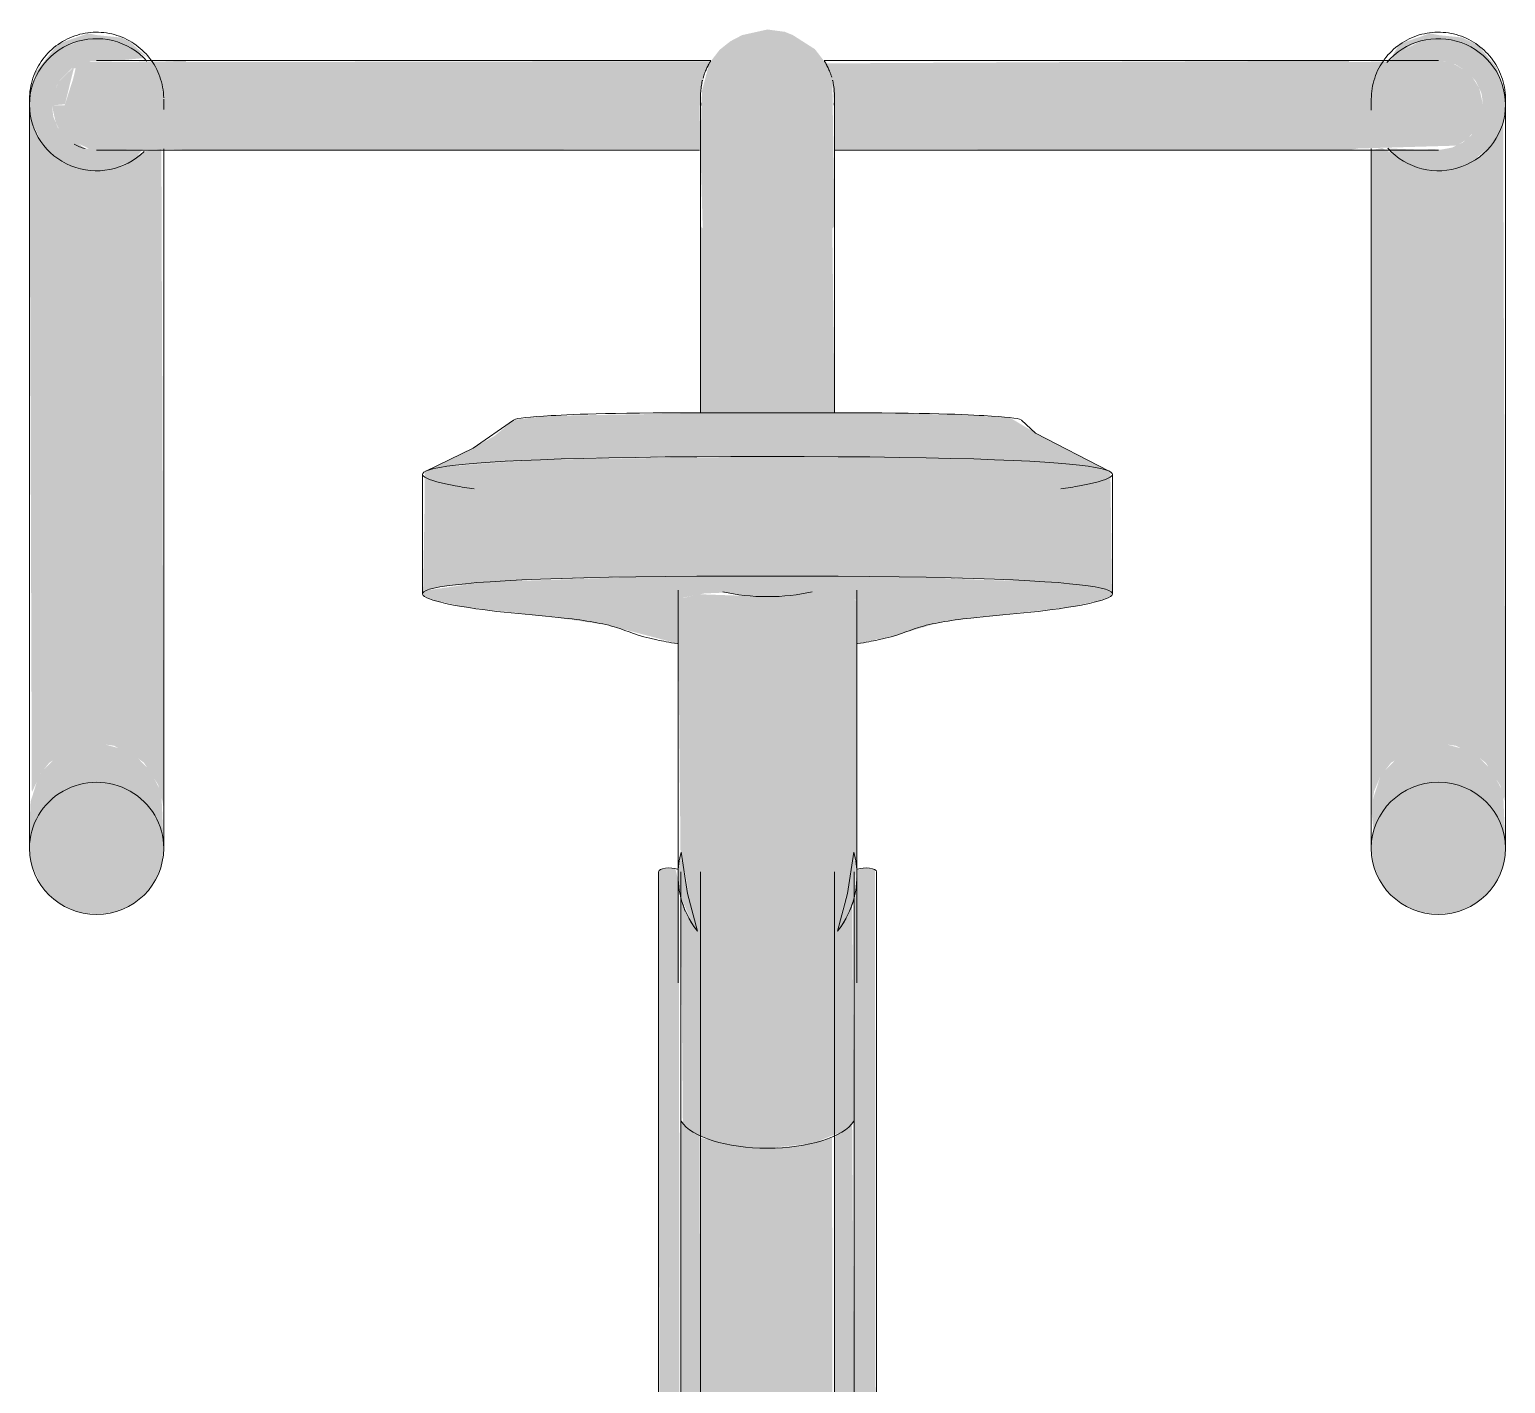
# Model space of a CAD drawing. Header units: inches. Extents: x -16 to 1086, y -88 to 341.
# Drawn here: x 963.52 to 980.02, y 27.4 to 42.53 of the extents above; entities that cross this region are included whole.
import ezdxf

# ---------------------------------------------------------------- set-up
doc = ezdxf.new("R2010")
doc.units = ezdxf.units.IN
doc.header["$MEASUREMENT"] = 0
doc.layers.add('Q-SPCQ', color=91, linetype='Continuous', lineweight=9)

# ---------------------------------------------------------------- blocks, each defined once
blk = doc.blocks.new('Bicycle_4878 - Bicycle_4878-776584-Elevation - West')
at = {"layer": 'Q-SPCQ'}
for points in [[(964.267, 40.952), (964.461, 40.977), (964.7, 41.094), (964.784, 41.19), (964.138, 41.2), (963.834, 41.433), (963.784, 41.554), (963.767, 41.683), (963.816, 41.891), (963.852, 41.957), (963.992, 42.097), (964.033, 42.097), (964.198, 42.174), (964.405, 42.174), (964.797, 42.212), (964.642, 42.33), (964.461, 42.404), (964.267, 42.429), (964.073, 42.404), (963.852, 42.3), (963.737, 42.212), (963.618, 42.059), (963.543, 41.881), (963.517, 41.69), (963.543, 41.499), (963.643, 41.288), (963.737, 41.168), (963.892, 41.051), (964.073, 40.977)], [(963.543, 41.881), (963.643, 42.093), (963.737, 42.212), (963.992, 42.371), (964.073, 42.404), (964.359, 42.417), (964.542, 42.371), (964.642, 42.33), (964.841, 42.215), (964.642, 42.39), (964.542, 42.441), (964.27, 42.468), (964.174, 42.488), (963.892, 42.391), (963.822, 42.353), (963.59, 42.06)], [(971.767, 40.218), (972.297, 40.252), (972.491, 40.305), (972.517, 40.335), (972.491, 41.975), (972.417, 42.156), (972.297, 42.311), (972.051, 42.468), (971.961, 42.505), (971.767, 42.531), (971.483, 42.468), (971.353, 42.4), (971.232, 42.304), (971.118, 42.156), (971.035, 41.85), (971.017, 41.23), (971.043, 40.305), (971.237, 40.252), (971.573, 40.222)], [(979.267, 40.952), (979.461, 40.977), (979.642, 41.051), (979.846, 41.23), (979.917, 41.321), (979.991, 41.499), (980.017, 41.69), (979.991, 41.881), (979.917, 42.06), (979.797, 42.213), (979.642, 42.33), (979.461, 42.404), (979.267, 42.429), (979.073, 42.404), (978.801, 42.261), (978.705, 42.158), (978.941, 42.174), (979.336, 42.174), (979.457, 42.141), (979.598, 42.054), (979.682, 41.957), (979.728, 41.866), (979.75, 41.813), (979.767, 41.683), (979.724, 41.492), (979.632, 41.345), (979.537, 41.266), (979.421, 41.211), (979.285, 41.186), (979.198, 41.192), (979.081, 41.186), (978.711, 41.201), (978.785, 41.132), (978.941, 41.031), (979.073, 40.977)], [(979.991, 41.881), (979.917, 42.109), (979.711, 42.356), (979.528, 42.442), (979.271, 42.468), (979.174, 42.488), (978.892, 42.391), (978.822, 42.353), (978.737, 42.213), (978.992, 42.371), (979.073, 42.404), (979.359, 42.417), (979.542, 42.371), (979.642, 42.33), (979.841, 42.157), (979.917, 42.06)], [(971.017, 41.683), (971.023, 41.683), (971.024, 41.85), (971.072, 42.06), (971.114, 42.177), (965.267, 42.166), (965.267, 41.683), (971.007, 41.683)], [(972.511, 41.683), (978.267, 41.683), (978.267, 42.183), (972.418, 42.152), (972.491, 41.975), (972.511, 41.684)], [(979.767, 41.683), (979.724, 41.875), (979.632, 42.022), (979.591, 42.06), (979.421, 42.156), (979.285, 42.181), (979.081, 42.181), (978.336, 42.166), (978.267, 42.166), (978.267, 41.683), (979.724, 41.683)], [(965.017, 33.812), (964.991, 41.196), (964.797, 41.168), (964.554, 41.015), (964.361, 40.964), (964.169, 40.964), (963.975, 41.017), (963.81, 41.112), (963.672, 41.251), (963.574, 41.399), (963.517, 41.69), (963.543, 34.003), (963.643, 34.214), (963.737, 34.334), (963.98, 34.487), (964.169, 34.538), (964.365, 34.538), (964.461, 34.525), (964.724, 34.39), (964.797, 34.334), (964.954, 34.091), (965.005, 33.9)], [(965.267, 41.183), (971.017, 41.192), (971.007, 41.683), (965.267, 41.683), (965.267, 41.2)], [(978.267, 41.183), (978.267, 41.683), (972.511, 41.683), (972.517, 41.192), (976.529, 41.186)], [(978.267, 41.183), (978.37, 41.201), (979.474, 41.233), (979.591, 41.307), (979.682, 41.41), (979.724, 41.492), (979.75, 41.554), (979.767, 41.683), (978.267, 41.683), (978.267, 41.2)], [(978.517, 33.812), (978.549, 34.017), (978.618, 34.181), (978.737, 34.334), (978.98, 34.487), (979.169, 34.538), (979.365, 34.538), (979.461, 34.525), (979.724, 34.39), (979.797, 34.334), (979.958, 34.082), (980.005, 33.903), (980.017, 34.017), (979.991, 41.499), (979.862, 41.251), (979.724, 41.112), (979.554, 41.015), (979.361, 40.964), (979.169, 40.964), (978.975, 41.017), (978.81, 41.112), (978.638, 41.206), (978.517, 41.183), (978.517, 34.003)], [(971.017, 38.246), (972.517, 38.247), (972.491, 40.305), (972.297, 40.252), (971.767, 40.218), (971.237, 40.252), (971.043, 40.305), (971.017, 40.335), (971.017, 38.247)], [(967.934, 37.588), (968.293, 37.659), (969.225, 37.723), (971.106, 37.757), (971.767, 37.758), (971.251, 38.247), (969.288, 38.211), (968.933, 38.168), (968.718, 37.989), (968.416, 37.818), (968.097, 37.666)], [(971.767, 37.758), (972.283, 38.247), (971.251, 38.247)], [(975.6, 37.588), (974.838, 37.977), (974.478, 38.191), (973.948, 38.225), (972.847, 38.245), (972.281, 38.246), (971.767, 37.758), (974.309, 37.723), (975.352, 37.649), (975.476, 37.618)], [(967.916, 36.209), (967.952, 36.261), (968.166, 36.31), (969.166, 36.382), (970.359, 36.414), (971.767, 36.422), (971.767, 37.758), (969.225, 37.723), (968.166, 37.645), (967.934, 37.588), (967.934, 37.193)], [(975.618, 36.209), (975.6, 37.588), (975.352, 37.649), (974.309, 37.723), (972.428, 37.757), (971.767, 37.758), (971.767, 36.422), (974.213, 36.39), (975.368, 36.31), (975.6, 36.235)], [(970.767, 35.666), (970.795, 36.168), (970.838, 36.183), (971.06, 36.227), (971.508, 36.246), (972.476, 36.226), (972.752, 36.156), (972.767, 36.141), (972.772, 35.667), (973.191, 35.756), (973.696, 35.904), (974.238, 35.973), (975.133, 36.072), (975.523, 36.158), (975.618, 36.209), (975.582, 36.261), (975.368, 36.31), (974.928, 36.354), (973.175, 36.414), (970.359, 36.414), (968.606, 36.354), (967.952, 36.261), (967.916, 36.209), (968.011, 36.158), (968.402, 36.072), (969.296, 35.973), (969.979, 35.874), (970.762, 35.667)], [(971.767, 30.025), (972.267, 30.079), (972.6, 30.211), (972.696, 30.29), (972.736, 30.334), (972.713, 32.75), (972.551, 32.453), (972.696, 33.103), (972.745, 33.27), (972.767, 33.226), (972.766, 36.143), (972.678, 36.189), (972.471, 36.227), (972.267, 36.246), (971.767, 36.191), (971.007, 36.218), (970.799, 36.171), (970.767, 36.141), (970.795, 33.303), (970.802, 33.335), (970.935, 32.637), (970.934, 32.527), (970.821, 32.75), (970.799, 32.8), (970.821, 30.307), (970.983, 30.185), (971.06, 30.144), (971.267, 30.079), (971.508, 30.039)], [(971.767, 36.191), (972.267, 36.246), (971.267, 36.246), (971.508, 36.205)], [(963.517, 33.378), (963.56, 33.609), (963.672, 33.817), (963.737, 33.9), (963.98, 34.053), (964.073, 34.091), (964.365, 34.104), (964.554, 34.053), (964.724, 33.956), (964.862, 33.817), (964.96, 33.644), (965.005, 33.469), (965.017, 33.378), (964.991, 34.003), (964.862, 34.251), (964.724, 34.39), (964.554, 34.487), (964.365, 34.538), (964.169, 34.538), (963.98, 34.487), (963.81, 34.39), (963.672, 34.251), (963.618, 34.181), (963.529, 33.9), (963.517, 33.618), (963.517, 33.569)], [(980.017, 33.378), (979.991, 34.003), (979.862, 34.251), (979.724, 34.39), (979.554, 34.487), (979.365, 34.538), (979.169, 34.538), (978.98, 34.487), (978.81, 34.39), (978.672, 34.251), (978.618, 34.181), (978.531, 33.913), (978.517, 33.812), (978.543, 33.569), (978.672, 33.817), (978.737, 33.9), (978.98, 34.053), (979.073, 34.091), (979.365, 34.104), (979.554, 34.053), (979.724, 33.956), (979.862, 33.817), (979.96, 33.644), (980.005, 33.469)], [(964.267, 32.639), (964.461, 32.664), (964.642, 32.738), (964.797, 32.855), (964.917, 33.008), (964.991, 33.186), (965.017, 33.378), (964.991, 33.569), (964.917, 33.747), (964.797, 33.9), (964.642, 34.017), (964.461, 34.091), (964.267, 34.116), (964.073, 34.091), (963.892, 34.017), (963.737, 33.9), (963.618, 33.747), (963.543, 33.569), (963.517, 33.378), (963.543, 33.186), (963.643, 32.975), (963.737, 32.855), (963.892, 32.738), (964.073, 32.664)], [(979.267, 32.639), (979.461, 32.664), (979.642, 32.738), (979.797, 32.855), (979.917, 33.008), (979.991, 33.187), (980.017, 33.378), (979.991, 33.569), (979.917, 33.747), (979.797, 33.9), (979.642, 34.017), (979.461, 34.091), (979.267, 34.116), (979.073, 34.091), (978.892, 34.017), (978.737, 33.9), (978.618, 33.747), (978.543, 33.569), (978.517, 33.378), (978.543, 33.187), (978.618, 33.008), (978.737, 32.855), (978.892, 32.738), (979.073, 32.664)], [(972.83, 14.916), (972.986, 14.916), (972.969, 33.138), (972.861, 33.159), (972.763, 33.135), (972.752, 32.941), (972.736, 32.564), (972.753, 14.916), (972.828, 14.916)], [(971.267, 14.916), (971.267, 25.916), (971.439, 26.235), (971.548, 26.304), (971.767, 26.409), (972.124, 26.21), (972.267, 25.916), (972.267, 14.916), (972.396, 14.939), (972.494, 15.107), (972.517, 15.231), (972.488, 30.151), (972.403, 30.122), (972.119, 30.054), (971.767, 30.025), (971.265, 30.08), (971.017, 30.144), (971.04, 15.107), (971.064, 15.032), (971.193, 14.916), (971.193, 14.916)]]:
    blk.add_hatch(color=256, dxfattribs=at).paths.add_polyline_path(points, flags=0)
h = blk.add_hatch(color=256, dxfattribs=at)
h.paths.add_polyline_path([(963.91, 41.683), (965.267, 41.683), (965.267, 42.183), (964.984, 42.171), (964.138, 42.166), (964.033, 42.097), (964.004, 41.977)], flags=0)
h.paths.add_polyline_path([(963.767, 41.683), (963.913, 41.695), (964.017, 42.116), (963.852, 41.957), (963.81, 41.875), (963.784, 41.813)], flags=0)
h = blk.add_hatch(color=256, dxfattribs=at)
h.paths.add_polyline_path([(965.267, 41.183), (965.267, 41.683), (963.91, 41.683), (964.033, 41.27), (964.198, 41.192), (964.405, 41.192), (964.984, 41.196), (965.204, 41.192)], flags=0)
h.paths.add_polyline_path([(964.017, 41.25), (964.033, 41.27), (963.91, 41.683), (963.767, 41.683), (963.81, 41.492), (963.852, 41.41), (963.992, 41.27), (964.004, 41.26)], flags=0)
h = blk.add_hatch(color=256, dxfattribs=at)
h.paths.add_polyline_path([(972.551, 32.453), (972.669, 32.642), (972.742, 32.852), (972.756, 33.219), (972.722, 33.27), (972.599, 32.637), (972.58, 32.564)], flags=0)
h.paths.add_polyline_path([(970.983, 32.453), (970.838, 33.103), (970.795, 33.302), (970.767, 33.074), (970.792, 32.852), (970.914, 32.564), (970.936, 32.528)], flags=0)
h = blk.add_hatch(color=256, dxfattribs=at)
h.paths.add_polyline_path([(970.562, 15.794), (970.595, 15.947), (970.619, 15.913), (970.564, 15.797)], flags=0)
h.paths.add_polyline_path([(970.68, 16.001), (970.609, 15.991), (970.565, 15.933), (970.609, 16.055), (970.681, 16.062), (970.738, 16.019), (970.75, 15.918), (970.722, 15.977), (970.702, 15.992)], flags=0)
h.paths.add_polyline_path([(970.75, 14.916), (970.799, 14.916), (970.776, 32.995), (970.736, 33.153), (970.585, 33.147), (970.549, 33.116), (970.575, 15.796), (970.595, 15.822), (970.674, 15.992), (970.688, 15.977), (970.733, 15.929), (970.747, 15.91), (970.75, 15.001)], flags=0)
h = blk.add_hatch(color=256, dxfattribs=at)
h.paths.add_polyline_path([(971.017, 27.11), (971.007, 30.172), (970.834, 30.294), (970.799, 30.326), (970.801, 27.172), (971.007, 27.113)], flags=0)
h.paths.add_polyline_path([(972.517, 27.11), (972.736, 27.175), (972.713, 30.307), (972.551, 30.185), (972.517, 30.144), (972.517, 27.612)], flags=0)
for p, q in [((971.134, 42.183), (965.267, 42.183)), ((978.267, 42.183), (972.4, 42.183)), ((965.267, 41.183), (971.007, 41.183)), ((972.517, 41.183), (978.267, 41.183)), ((971.017, 40.335), (971.017, 38.246)), ((972.517, 38.246), (972.517, 40.335)), ((971.251, 38.247), (972.283, 38.247)), ((967.911, 37.559), (967.911, 36.223)), ((975.623, 36.223), (975.623, 37.559)), ((970.767, 36.262), (970.767, 33.074)), ((972.767, 33.074), (972.767, 36.262)), ((963.517, 33.812), (963.517, 33.378)), ((965.017, 33.378), (965.017, 33.812)), ((978.517, 33.812), (978.517, 33.378)), ((980.017, 33.378), (980.017, 33.812)), ((970.549, 33.116), (970.549, 14.916)), ((970.767, 33.074), (970.767, 31.873)), ((970.799, 14.916), (970.799, 33.116)), ((971.017, 33.116), (971.017, 15.182)), ((972.517, 15.182), (972.517, 33.116)), ((972.736, 33.116), (972.736, 14.916)), ((972.767, 31.873), (972.767, 33.074)), ((972.986, 14.916), (972.986, 33.116))]:
    blk.add_line(p, q, dxfattribs=at)
at = {"layer": 'Q-SPCQ', "flags": 128}
for points in [[(963.517, 41.751), (963.518, 41.781), (963.519, 41.811), (963.522, 41.841), (963.527, 41.87), (963.532, 41.9), (963.539, 41.929), (963.546, 41.958), (963.555, 41.987), (963.565, 42.015), (963.576, 42.043), (963.588, 42.07), (963.602, 42.097), (963.616, 42.124), (963.632, 42.149), (963.648, 42.174), (963.665, 42.199), (963.684, 42.223), (963.703, 42.245), (963.723, 42.268), (963.745, 42.289), (963.766, 42.309), (963.789, 42.329), (963.813, 42.348), (963.837, 42.365), (963.862, 42.382), (963.887, 42.398), (963.914, 42.412), (963.94, 42.426), (963.968, 42.439), (963.995, 42.45), (964.023, 42.46), (964.052, 42.469), (964.081, 42.477), (964.11, 42.484), (964.14, 42.49), (964.169, 42.495), (964.199, 42.498), (964.229, 42.5), (964.259, 42.501), (964.289, 42.501), (964.319, 42.499), (964.349, 42.496), (964.379, 42.493), (964.408, 42.488), (964.437, 42.481), (964.467, 42.474), (964.495, 42.465), (964.524, 42.456), (964.552, 42.445), (964.579, 42.433), (964.606, 42.42), (964.633, 42.406), (964.659, 42.391), (964.684, 42.374), (964.708, 42.357), (964.732, 42.339), (964.755, 42.32), (964.778, 42.3), (964.799, 42.279), (964.82, 42.258), (964.84, 42.235), (964.859, 42.212), (964.877, 42.188), (964.894, 42.163), (964.91, 42.138), (964.925, 42.112), (964.939, 42.085), (964.951, 42.058), (964.963, 42.03), (964.974, 42.002), (964.983, 41.974), (964.992, 41.945), (964.999, 41.916), (965.005, 41.886), (965.01, 41.857), (965.013, 41.827), (965.016, 41.797), (965.017, 41.767)], [(978.517, 41.751), (978.518, 41.781), (978.519, 41.811), (978.522, 41.841), (978.527, 41.871), (978.532, 41.9), (978.539, 41.929), (978.546, 41.958), (978.555, 41.987), (978.565, 42.015), (978.576, 42.043), (978.588, 42.071), (978.602, 42.097), (978.616, 42.124), (978.632, 42.149), (978.648, 42.175), (978.665, 42.199), (978.684, 42.223), (978.703, 42.246), (978.723, 42.268), (978.745, 42.289), (978.766, 42.31), (978.789, 42.329), (978.813, 42.348), (978.837, 42.365), (978.862, 42.382), (978.887, 42.398), (978.914, 42.413), (978.94, 42.426), (978.968, 42.439), (978.995, 42.45), (979.023, 42.46), (979.052, 42.47), (979.081, 42.478), (979.11, 42.484), (979.14, 42.49), (979.169, 42.495), (979.199, 42.498), (979.229, 42.5), (979.259, 42.501), (979.289, 42.501), (979.319, 42.499), (979.349, 42.497), (979.379, 42.493), (979.408, 42.488), (979.437, 42.481), (979.467, 42.474), (979.495, 42.465), (979.524, 42.456), (979.552, 42.445), (979.579, 42.433), (979.606, 42.42), (979.633, 42.406), (979.659, 42.391), (979.684, 42.375), (979.708, 42.357), (979.732, 42.339), (979.755, 42.32), (979.778, 42.3), (979.799, 42.279), (979.82, 42.258), (979.84, 42.235), (979.859, 42.212), (979.877, 42.188), (979.894, 42.163), (979.91, 42.138), (979.925, 42.112), (979.939, 42.085), (979.951, 42.058), (979.963, 42.03), (979.974, 42.002), (979.983, 41.974), (979.992, 41.945), (979.999, 41.916), (980.005, 41.887), (980.01, 41.857), (980.013, 41.827), (980.016, 41.797), (980.017, 41.767), (980.017, 41.751)], [(965.267, 42.183), (965.227, 42.183), (965.187, 42.183), (965.147, 42.183), (965.108, 42.183), (965.068, 42.183), (965.029, 42.183), (964.991, 42.183), (964.952, 42.183), (964.915, 42.183), (964.878, 42.183), (964.841, 42.183), (964.805, 42.183), (964.77, 42.183), (964.736, 42.183), (964.702, 42.183), (964.67, 42.183), (964.638, 42.183), (964.608, 42.183), (964.578, 42.183), (964.55, 42.183), (964.522, 42.183), (964.496, 42.183), (964.471, 42.183), (964.448, 42.183), (964.426, 42.183), (964.405, 42.183), (964.385, 42.183), (964.367, 42.183), (964.35, 42.183), (964.335, 42.183), (964.321, 42.183), (964.309, 42.183), (964.298, 42.183), (964.289, 42.183), (964.282, 42.183), (964.276, 42.183), (964.271, 42.183), (964.268, 42.183), (964.267, 42.183)], [(979.267, 42.183), (979.266, 42.183), (979.264, 42.183), (979.26, 42.183), (979.254, 42.183), (979.247, 42.183), (979.238, 42.183), (979.228, 42.183), (979.216, 42.183), (979.203, 42.183), (979.188, 42.183), (979.172, 42.183), (979.154, 42.183), (979.135, 42.183), (979.114, 42.183), (979.092, 42.183), (979.069, 42.183), (979.045, 42.183), (979.019, 42.183), (978.992, 42.183), (978.964, 42.183), (978.935, 42.183), (978.904, 42.183), (978.873, 42.183), (978.841, 42.183), (978.807, 42.183), (978.773, 42.183), (978.738, 42.183), (978.703, 42.183), (978.666, 42.183), (978.629, 42.183), (978.592, 42.183), (978.554, 42.183), (978.515, 42.183), (978.476, 42.183), (978.437, 42.183), (978.397, 42.183), (978.358, 42.183), (978.318, 42.183), (978.278, 42.183), (978.267, 42.183)], [(963.517, 33.812), (963.517, 33.843), (963.517, 33.88), (963.517, 33.923), (963.517, 33.973), (963.517, 34.028), (963.517, 34.09), (963.517, 34.157), (963.517, 34.23), (963.517, 34.309), (963.517, 34.393), (963.517, 34.483), (963.517, 34.578), (963.517, 34.678), (963.517, 34.782), (963.517, 34.892), (963.517, 35.006), (963.517, 35.125), (963.517, 35.247), (963.517, 35.374), (963.517, 35.505), (963.517, 35.639), (963.517, 35.776), (963.517, 35.917), (963.517, 36.061), (963.517, 36.207), (963.517, 36.356), (963.517, 36.507), (963.517, 36.66), (963.517, 36.815), (963.517, 36.971), (963.517, 37.128), (963.517, 37.287), (963.517, 37.446), (963.517, 37.606), (963.517, 37.766), (963.517, 37.926), (963.517, 38.086), (963.517, 38.245), (963.517, 38.403), (963.517, 38.56), (963.517, 38.716), (963.517, 38.871), (963.517, 39.023), (963.517, 39.174), (963.517, 39.322), (963.517, 39.468), (963.517, 39.611), (963.517, 39.751), (963.517, 39.888), (963.517, 40.022), (963.517, 40.152), (963.517, 40.278), (963.517, 40.4), (963.517, 40.517), (963.517, 40.631), (963.517, 40.739), (963.517, 40.843), (963.517, 40.942), (963.517, 41.036), (963.517, 41.125), (963.517, 41.208), (963.517, 41.286), (963.517, 41.358), (963.517, 41.424), (963.517, 41.485), (963.517, 41.539), (963.517, 41.587), (963.517, 41.629), (963.517, 41.666), (963.517, 41.695), (963.517, 41.719), (963.517, 41.736), (963.517, 41.747), (963.517, 41.751), (963.517, 41.751)], [(963.517, 41.751), (963.517, 41.748), (963.517, 41.738), (963.517, 41.722), (963.517, 41.7), (963.517, 41.69)], [(965.017, 41.69), (965.017, 41.715), (965.017, 41.733), (965.017, 41.745), (965.017, 41.751)], [(965.017, 41.748), (965.017, 41.738), (965.017, 41.722), (965.017, 41.7), (965.017, 41.671), (965.017, 41.636)], [(971.017, 41.781), (971.017, 41.78), (971.017, 41.777), (971.017, 41.772), (971.017, 41.765), (971.017, 41.756), (971.017, 41.745), (971.017, 41.732), (971.017, 41.717), (971.017, 41.701), (971.017, 41.682), (971.017, 41.662), (971.017, 41.639), (971.017, 41.616), (971.017, 41.59), (971.017, 41.562), (971.017, 41.533), (971.017, 41.503), (971.017, 41.47), (971.017, 41.437), (971.017, 41.402), (971.017, 41.365), (971.017, 41.327), (971.017, 41.288), (971.017, 41.248), (971.017, 41.206), (971.017, 41.164), (971.017, 41.12), (971.017, 41.075), (971.017, 41.03), (971.017, 40.984), (971.017, 40.937), (971.017, 40.889), (971.017, 40.841), (971.017, 40.792), (971.017, 40.743), (971.017, 40.694), (971.017, 40.644), (971.017, 40.594), (971.017, 40.544), (971.017, 40.494), (971.017, 40.444), (971.017, 40.395), (971.017, 40.345), (971.017, 40.335)], [(972.517, 40.335), (972.517, 40.385), (972.517, 40.434), (972.517, 40.484), (972.517, 40.534), (972.517, 40.584), (972.517, 40.634), (972.517, 40.684), (972.517, 40.733), (972.517, 40.783), (972.517, 40.831), (972.517, 40.88), (972.517, 40.927), (972.517, 40.974), (972.517, 41.021), (972.517, 41.066), (972.517, 41.111), (972.517, 41.155), (972.517, 41.198), (972.517, 41.24), (972.517, 41.28), (972.517, 41.32), (972.517, 41.358), (972.517, 41.395), (972.517, 41.43), (972.517, 41.464), (972.517, 41.496), (972.517, 41.527), (972.517, 41.557), (972.517, 41.585), (972.517, 41.611), (972.517, 41.635), (972.517, 41.657), (972.517, 41.678), (972.517, 41.697), (972.517, 41.714), (972.517, 41.729), (972.517, 41.743), (972.517, 41.754), (972.517, 41.763), (972.517, 41.771), (972.517, 41.776), (972.517, 41.779), (972.517, 41.781)], [(978.517, 41.63), (978.517, 41.666), (978.517, 41.695), (978.517, 41.719), (978.517, 41.736), (978.517, 41.747), (978.517, 41.751)], [(978.517, 41.748), (978.517, 41.738), (978.517, 41.722), (978.517, 41.7), (978.517, 41.69)], [(980.017, 41.69), (980.017, 41.715), (980.017, 41.733), (980.017, 41.745), (980.017, 41.751), (980.017, 41.751)], [(980.017, 41.751), (980.017, 41.748), (980.017, 41.738), (980.017, 41.722), (980.017, 41.7), (980.017, 41.671), (980.017, 41.636), (980.017, 41.595), (980.017, 41.548), (980.017, 41.495), (980.017, 41.435), (980.017, 41.37), (980.017, 41.299), (980.017, 41.222), (980.017, 41.14), (980.017, 41.052), (980.017, 40.959), (980.017, 40.861), (980.017, 40.758), (980.017, 40.65), (980.017, 40.538), (980.017, 40.421), (980.017, 40.3), (980.017, 40.174), (980.017, 40.045), (980.017, 39.912), (980.017, 39.776), (980.017, 39.636), (980.017, 39.494), (980.017, 39.348), (980.017, 39.2), (980.017, 39.05), (980.017, 38.898), (980.017, 38.744), (980.017, 38.588), (980.017, 38.431), (980.017, 38.273), (980.017, 38.114), (980.017, 37.954), (980.017, 37.794), (980.017, 37.634), (980.017, 37.474), (980.017, 37.315), (980.017, 37.156), (980.017, 36.999), (980.017, 36.842), (980.017, 36.687), (980.017, 36.534), (980.017, 36.382), (980.017, 36.233), (980.017, 36.086), (980.017, 35.942), (980.017, 35.801), (980.017, 35.663), (980.017, 35.528), (980.017, 35.397), (980.017, 35.27), (980.017, 35.146), (980.017, 35.027), (980.017, 34.912), (980.017, 34.801), (980.017, 34.696), (980.017, 34.595), (980.017, 34.499), (980.017, 34.409), (980.017, 34.324), (980.017, 34.244), (980.017, 34.17), (980.017, 34.101), (980.017, 34.039), (980.017, 33.982), (980.017, 33.932), (980.017, 33.887), (980.017, 33.849), (980.017, 33.817), (980.017, 33.812)], [(964.267, 41.183), (964.268, 41.183), (964.27, 41.183), (964.274, 41.183), (964.28, 41.183), (964.287, 41.183), (964.296, 41.183), (964.306, 41.183), (964.318, 41.183), (964.331, 41.183), (964.346, 41.183), (964.362, 41.183), (964.38, 41.183), (964.399, 41.183), (964.42, 41.183), (964.442, 41.183), (964.465, 41.183), (964.489, 41.183), (964.515, 41.183), (964.542, 41.183), (964.57, 41.183), (964.6, 41.183), (964.63, 41.183), (964.661, 41.183), (964.694, 41.183), (964.727, 41.183), (964.761, 41.183), (964.796, 41.183), (964.831, 41.183), (964.868, 41.183), (964.905, 41.183), (964.942, 41.183), (964.98, 41.183), (965.019, 41.183), (965.058, 41.183), (965.097, 41.183), (965.137, 41.183), (965.176, 41.183), (965.216, 41.183), (965.256, 41.183), (965.267, 41.183)], [(965.017, 41.196), (965.017, 41.14), (965.017, 41.052), (965.017, 40.959), (965.017, 40.861), (965.017, 40.758), (965.017, 40.65), (965.017, 40.538), (965.017, 40.421), (965.017, 40.3), (965.017, 40.174), (965.017, 40.045), (965.017, 39.912), (965.017, 39.776), (965.017, 39.636), (965.017, 39.494), (965.017, 39.348), (965.017, 39.2), (965.017, 39.05), (965.017, 38.898), (965.017, 38.744), (965.017, 38.588), (965.017, 38.431), (965.017, 38.273), (965.017, 38.114), (965.017, 37.954), (965.017, 37.794), (965.017, 37.634), (965.017, 37.474), (965.017, 37.315), (965.017, 37.156), (965.017, 36.999), (965.017, 36.842), (965.017, 36.687), (965.017, 36.534), (965.017, 36.382), (965.017, 36.233), (965.017, 36.086), (965.017, 35.942), (965.017, 35.801), (965.017, 35.663), (965.017, 35.528), (965.017, 35.397), (965.017, 35.27), (965.017, 35.146), (965.017, 35.027), (965.017, 34.912), (965.017, 34.801), (965.017, 34.696), (965.017, 34.595), (965.017, 34.499), (965.017, 34.409), (965.017, 34.323), (965.017, 34.244), (965.017, 34.17), (965.017, 34.101), (965.017, 34.039), (965.017, 33.982), (965.017, 33.931), (965.017, 33.887), (965.017, 33.849), (965.017, 33.817), (965.017, 33.812)], [(978.267, 41.183), (978.307, 41.183), (978.347, 41.183), (978.387, 41.183), (978.426, 41.183), (978.466, 41.183), (978.505, 41.183), (978.543, 41.183), (978.582, 41.183), (978.619, 41.183), (978.656, 41.183), (978.693, 41.183), (978.729, 41.183), (978.764, 41.183), (978.798, 41.183), (978.832, 41.183), (978.864, 41.183), (978.896, 41.183), (978.926, 41.183), (978.956, 41.183), (978.984, 41.183), (979.012, 41.183), (979.038, 41.183), (979.063, 41.183), (979.086, 41.183), (979.109, 41.183), (979.129, 41.183), (979.149, 41.183), (979.167, 41.183), (979.184, 41.183), (979.199, 41.183), (979.213, 41.183), (979.225, 41.183), (979.236, 41.183), (979.245, 41.183), (979.252, 41.183), (979.259, 41.183), (979.263, 41.183), (979.266, 41.183), (979.267, 41.183)], [(978.517, 33.812), (978.517, 33.843), (978.517, 33.88), (978.517, 33.923), (978.517, 33.973), (978.517, 34.028), (978.517, 34.09), (978.517, 34.157), (978.517, 34.23), (978.517, 34.309), (978.517, 34.393), (978.517, 34.483), (978.517, 34.578), (978.517, 34.678), (978.517, 34.782), (978.517, 34.892), (978.517, 35.006), (978.517, 35.125), (978.517, 35.248), (978.517, 35.374), (978.517, 35.505), (978.517, 35.639), (978.517, 35.777), (978.517, 35.917), (978.517, 36.061), (978.517, 36.207), (978.517, 36.356), (978.517, 36.507), (978.517, 36.66), (978.517, 36.815), (978.517, 36.971), (978.517, 37.129), (978.517, 37.287), (978.517, 37.446), (978.517, 37.606), (978.517, 37.766), (978.517, 37.926), (978.517, 38.086), (978.517, 38.245), (978.517, 38.403), (978.517, 38.56), (978.517, 38.716), (978.517, 38.871), (978.517, 39.024), (978.517, 39.174), (978.517, 39.322), (978.517, 39.468), (978.517, 39.611), (978.517, 39.752), (978.517, 39.888), (978.517, 40.022), (978.517, 40.152), (978.517, 40.278), (978.517, 40.4), (978.517, 40.518), (978.517, 40.631), (978.517, 40.74), (978.517, 40.844), (978.517, 40.942), (978.517, 41.036), (978.517, 41.125), (978.517, 41.201)], [(968.927, 38.164), (968.476, 37.851), (967.947, 37.595)], [(975.587, 37.595), (974.764, 38.019), (974.607, 38.164)], [(970.983, 32.453), (970.874, 32.872), (970.802, 33.335)], [(972.732, 33.335), (972.66, 32.872), (972.551, 32.453)]]:
    blk.add_lwpolyline(points, dxfattribs=at)
at = {"layer": 'Q-SPCQ'}
for centre, radius, start, end in [((964.267, 41.683), 0.5, 240, 255), ((971.767, 33.074), 1, 164.8234, 180), ((971.767, 33.074), 1, 0, 15.1766), ((971.767, 33.074), 1, 180, 218.3719), ((971.767, 33.074), 1, 321.6281, 360)]:
    blk.add_arc(centre, radius, start, end, dxfattribs=at)
for centre, major_axis, ratio, start_param, end_param in [((964.267, 41.69), (0.75, 0), 0.984808, 0.721733, 3.141593), ((979.267, 41.69), (0.75, 0), 0.984808, 0, 2.449087), ((964.267, 41.69), (0.75, 0), 0.984808, 3.141593, 5.497787), ((979.267, 41.69), (0.75, 0), 0.984808, 3.857092, 6.283185), ((971.767, 36.598), (1, 0), 0.406737, 4.18879, 5.235988), ((964.267, 33.378), (0.75, 0), 0.984808, 0, 3.141593), ((979.267, 33.378), (-0.75, 0), 0.984808, 3.141593, 6.283185), ((964.267, 33.378), (0.75, 0), 0.984808, 3.141593, 6.283185), ((979.267, 33.378), (0.75, 0), 0.984808, 3.141593, 6.283185), ((970.674, 33.116), (0.125, 0), 0.34202, 0.785398, 3.141593), ((972.861, 33.116), (0.125, 0), 0.34202, 0, 2.356194), ((971.767, 30.432), (1, 0), 0.406737, 3.403392, 6.021386)]:
    blk.add_ellipse(centre, major_axis=major_axis, ratio=ratio, start_param=start_param, end_param=end_param, dxfattribs=at)
for points, knots in [([(971.046, 41.988), (971.046, 41.988), (971.049, 41.999), (971.054, 42.013), (971.061, 42.032), (971.065, 42.045), (971.07, 42.058), (971.076, 42.074), (971.085, 42.093), (971.093, 42.11), (971.1, 42.122), (971.104, 42.131), (971.108, 42.139), (971.113, 42.149), (971.12, 42.16), (971.126, 42.17), (971.129, 42.175), (971.131, 42.177)], [0.1657616, 0.1657616, 0.1657616, 0.1657616, 0.1666667, 0.1944444, 0.2083333, 0.2222222, 0.2361111, 0.25, 0.2777778, 0.3055556, 0.3194444, 0.3333333, 0.3472222, 0.3611111, 0.3888889, 0.4166667, 0.4444444, 0.4444444, 0.4444444, 0.4444444]), ([(972.404, 42.177), (972.405, 42.175), (972.408, 42.17), (972.414, 42.16), (972.421, 42.149), (972.426, 42.139), (972.43, 42.131), (972.434, 42.122), (972.441, 42.11), (972.449, 42.093), (972.458, 42.074), (972.464, 42.058), (972.469, 42.045), (972.474, 42.032), (972.479, 42.016), (972.483, 42.005), (972.485, 41.998)], [0.5555556, 0.5555556, 0.5555556, 0.5555556, 0.5833333, 0.6111111, 0.6388889, 0.6527778, 0.6666667, 0.6805556, 0.6944444, 0.7222222, 0.75, 0.7638889, 0.7777778, 0.7916667, 0.8055556, 0.8243415, 0.8243415, 0.8243415, 0.8243415]), ([(971.017, 41.781), (971.018, 41.806), (971.02, 41.844), (971.026, 41.891), (971.031, 41.926), (971.036, 41.95), (971.04, 41.964), (971.04, 41.966)], [0, 0, 0, 0, 0.0555556, 0.0833333, 0.1111111, 0.1388889, 0.1462032, 0.1462032, 0.1462032, 0.1462032]), ([(972.494, 41.966), (972.495, 41.963), (972.498, 41.95), (972.503, 41.926), (972.509, 41.891), (972.514, 41.844), (972.516, 41.806), (972.517, 41.781)], [0.85442, 0.85442, 0.85442, 0.85442, 0.8611111, 0.8888889, 0.9166667, 0.9444444, 1, 1, 1, 1]), ([(972.517, 41.781), (972.517, 41.765), (972.516, 41.732), (972.513, 41.7), (972.511, 41.684)], [0, 0, 0, 0, 0.5, 0.9942739, 0.9942739, 0.9942739, 0.9942739]), ([(968.933, 38.168), (968.964, 38.186), (969.267, 38.217), (970.051, 38.247), (971.251, 38.247)], [0.2560969, 0.2560969, 0.2560969, 0.2560969, 0.3207509, 0.3957861, 0.3957861, 0.3957861, 0.3957861]), ([(972.283, 38.247), (973.483, 38.247), (974.267, 38.217), (974.57, 38.186), (974.602, 38.168)], [0, 0, 0, 0, 0.0750352, 0.1396892, 0.1396892, 0.1396892, 0.1396892]), ([(971.767, 37.758), (967.248, 37.758), (967.728, 37.517), (968.416, 37.406), (968.487, 37.396)], [-0.7724372, -0.7724372, -0.7724372, -0.7724372, -0.5012721, -0.4703369, -0.4703369, -0.4703369, -0.4703369]), ([(975.047, 37.396), (975.118, 37.406), (975.806, 37.517), (976.286, 37.758), (971.767, 37.758)], [-0.3021003, -0.3021003, -0.3021003, -0.3021003, -0.2711651, 0, 0, 0, 0]), ([(971.767, 36.422), (967.248, 36.422), (967.963, 36.063), (969.462, 35.972), (970.094, 35.865), (970.333, 35.742), (970.668, 35.68), (970.762, 35.667)], [-0.7724372, -0.7724372, -0.7724372, -0.7724372, -0.5012721, -0.3222089, -0.1989454, -0.0939544, -0.0643698, -0.0643698, -0.0643698, -0.0643698]), ([(972.772, 35.667), (972.866, 35.68), (973.202, 35.742), (973.44, 35.865), (974.072, 35.972), (975.571, 36.063), (976.286, 36.422), (971.767, 36.422)], [-0.7080674, -0.7080674, -0.7080674, -0.7080674, -0.6784828, -0.5734918, -0.4502283, -0.2711651, 0, 0, 0, 0]), ([(970.8, 32.818), (970.806, 32.795), (970.821, 32.748), (970.838, 32.7), (970.848, 32.676)], [0.3935443, 0.3935443, 0.3935443, 0.3935443, 0.5, 0.617643, 0.617643, 0.617643, 0.617643]), ([(972.685, 32.676), (972.695, 32.701), (972.713, 32.747), (972.729, 32.795), (972.735, 32.818)], [0.3821708, 0.3821708, 0.3821708, 0.3821708, 0.5, 0.6065146, 0.6065146, 0.6065146, 0.6065146])]:
    blk.add_open_spline(points, degree=3, knots=knots, dxfattribs=at)
for points in [[(971.023, 41.683), (971.021, 41.7), (971.018, 41.732), (971.017, 41.765), (971.017, 41.781)], [(970.82, 32.752), (970.816, 32.765), (970.812, 32.777), (970.808, 32.79)], [(972.726, 32.79), (972.722, 32.777), (972.718, 32.765), (972.714, 32.752)], [(970.888, 32.596), (970.915, 32.546), (970.947, 32.498), (970.983, 32.453)], [(972.551, 32.453), (972.587, 32.498), (972.619, 32.546), (972.646, 32.596)]]:
    blk.add_open_spline(points, degree=3, dxfattribs=at)

msp = doc.modelspace()

# ---------------------------------------------------------------- block references
at = {"layer": 'Q-SPCQ'}
msp.add_blockref('Bicycle_4878 - Bicycle_4878-776584-Elevation - West', (0, 0), dxfattribs=at)

doc.saveas('drawing.dxf')
